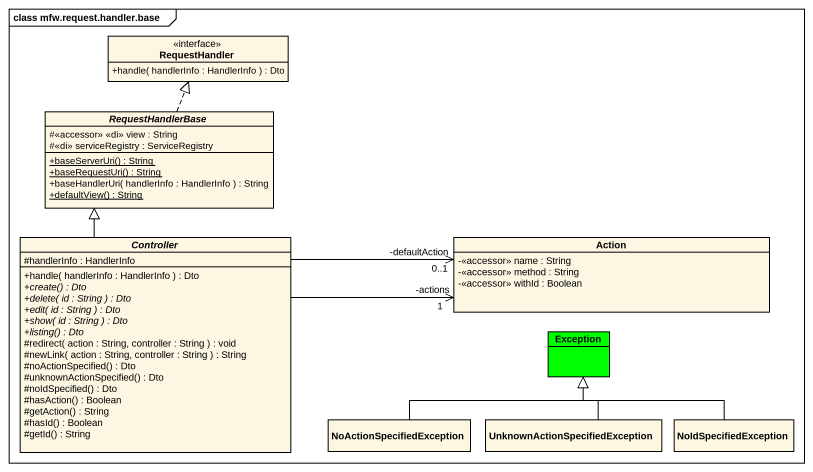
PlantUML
@startuml
mainframe class mfw.request.handler.base
hide circle
hide empty members
skinparam classAttributeIconSize 0
interface RequestHandler {
  +handle( handlerInfo : HandlerInfo ) : Dto
}
abstract class RequestHandlerBase {
  #<<accessor>> <<di>> view : String
  #<<di>> serviceRegistry : ServiceRegistry
  {static} +baseServerUri() : String
  {static} +baseRequestUri() : String
  +baseHandlerUri( handlerInfo : HandlerInfo ) : String
  {static} +defaultView() : String
}
abstract class Controller {
  #handlerInfo : HandlerInfo
  +handle( handlerInfo : HandlerInfo ) : Dto
  {abstract} +create() : Dto
  {abstract} +delete( id : String ) : Dto
  {abstract} +edit( id : String ) : Dto
  {abstract} +show( id : String ) : Dto
  {abstract} +listing() : Dto
  #redirect( action : String, controller : String ) : void
  #newLink( action : String, controller : String ) : String
  #noActionSpecified() : Dto
  #unknownActionSpecified() : Dto
  #noIdSpecified() : Dto
  #hasAction() : Boolean
  #getAction() : String
  #hasId() : Boolean
  #getId() : String
}
class "Action" as Action_ {
  -<<accessor>> name : String
  -<<accessor>> method : String
  -<<accessor>> withId : Boolean
}
class "Exception" as Exception_ #00FF00
class NoActionSpecifiedException
class "UnknownActionSpecifiedException" as UnknownActionSpecifiedExcept
class NoIdSpecifiedException
RequestHandlerBase .up.|> RequestHandler
Controller -up-|> RequestHandlerBase
Controller -right-> "-actions\n1" Action_
Controller -right-> "-defaultAction\n0..1" Action_
NoActionSpecifiedException -right-|> Exception_
UnknownActionSpecifiedExcept -up-|> Exception_
NoIdSpecifiedException -left-|> Exception_
@enduml
